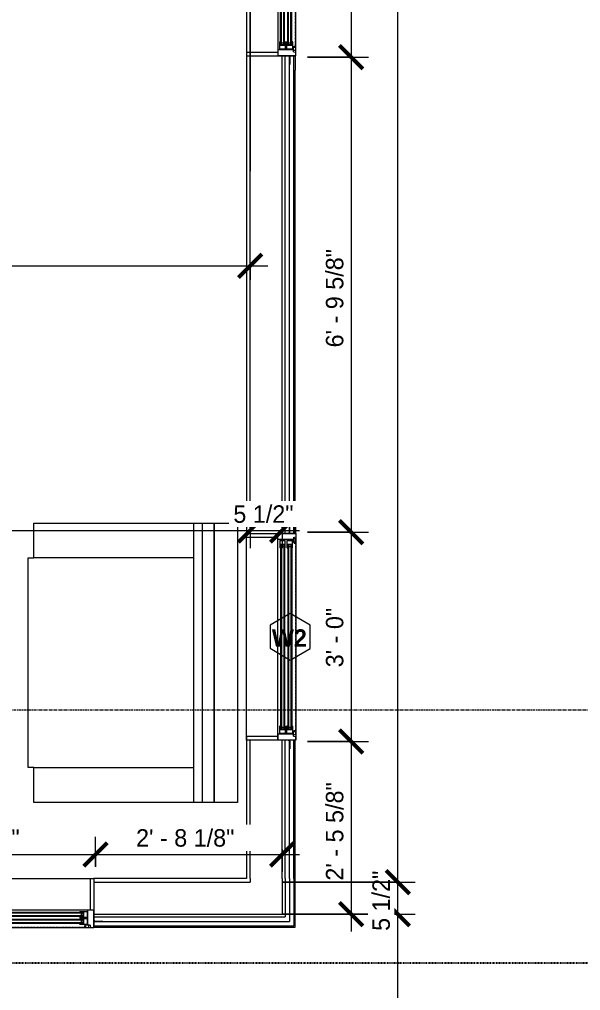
# Model space of a CAD drawing. Header units: inches. Extents: x -4058 to -1781, y 9814 to 12264.
# Drawn here: x -2115.9 to -2019.4, y 11237 to 11403.9 of the extents above; entities that cross this region are included whole.
import ezdxf

# ---------------------------------------------------------------- set-up
doc = ezdxf.new("R2010")
doc.units = ezdxf.units.IN
doc.header["$MEASUREMENT"] = 0
for name, pattern in [('Aligning Line 1_8_', [0.25, 0.125, -0.125]), ('Dash', [0.25, 0.125, -0.125]), ('Dash 3_32_', [0.1875, 0.09375, -0.09375]), ('Dash_2_', [0.25, 0.125, -0.125]), ('Grid Line 1_2_', [0.875, 0.5, -0.125, 0.125, -0.125])]:
    doc.linetypes.add(name, pattern=pattern)
for name, color, linetype, lineweight in [('0-1', 7, 'Continuous', 5), ('0-2', 7, 'Continuous', 9), ('A-ANNO-DIMS', 211, 'Continuous', 9), ('A-ANNO-DIMS-32', 211, 'Continuous', 9), ('A-DETL-1', 90, 'Dash 3_32_', 9), ('A-DETL-GENF-HDLN-1', 7, 'Dash', 9), ('A-DETL-GENF-HDLN-2', 1, 'Continuous', 18), ('A-GLAZ', 151, 'Continuous', 18), ('A-GLAZ-1', 7, 'Continuous', 9), ('A-GLAZ-IDEN', 152, 'Continuous', 9), ('A-WALL-1', 7, 'Continuous', 9), ('G-ANNO-SYMB', 111, 'Aligning Line 1_8_', 9), ('I-FURN', 30, 'Continuous', 9), ('S-GRID-1', 1, 'Grid Line 1_2_', 9)]:
    doc.layers.add(name, color=color, linetype=linetype, lineweight=lineweight)
doc.layers.add('0-4', color=250, linetype='Dash_2_')
doc.styles.add('Century Gothic', font='ufonts.com_century-gothic.ttf', dxfattribs={"height": 3})
doc.styles.add('Century Gothic_B', font='GOTHICB.TTF', dxfattribs={"height": 3})
doc.dimstyles.new('MARKETING_DIMENSION', dxfattribs={"dimscale": 12, "dimtxt": 3.132505, "dimasz": 0.333333, "dimexe": 0.25, "dimexo": 0.166667, "dimgap": 0.041667, "dimtad": 1, "dimdec": 4, "dimrnd": 0.0625, "dimzin": 3, "dimdsep": 46, "dimlunit": 4, "dimtxsty": 'Century Gothic', "dimblk1": 'OBLIQUE', "dimblk2": 'OBLIQUE', "dimsah": 1, "dimcen": 0.09, "dimdle": 0.25, "dimazin": 0, "dimtfac": 1, "dimtdec": 4, "dimtix": 1, "dimtmove": 0, "dimatfit": 3, "dimfxl": 1, "dimtvp": 1, "dimtfill": 1, "dimfrac": 2, "dimtolj": 1, "dimtzin": 0, "dimarcsym": 2})
doc.dimstyles.new('THE_DIMENSION_STRING_2', dxfattribs={"dimscale": 12, "dimtxt": 3.132505, "dimasz": 0.333333, "dimexe": 0.25, "dimexo": 0.166667, "dimgap": 0.041667, "dimtad": 1, "dimdec": 4, "dimrnd": 0.0625, "dimzin": 3, "dimdsep": 46, "dimlunit": 4, "dimtxsty": 'Century Gothic', "dimblk1": 'OBLIQUE', "dimblk2": 'OBLIQUE', "dimsah": 1, "dimcen": 0.09, "dimdle": 0.25, "dimazin": 0, "dimtfac": 1, "dimtdec": 4, "dimtix": 1, "dimtmove": 0, "dimatfit": 3, "dimfxl": 1, "dimtvp": 1, "dimtfill": 1, "dimfrac": 2, "dimtolj": 1, "dimtzin": 0, "dimarcsym": 2})
doc.dimstyles.new('THE_DIMENSION_STRING_3', dxfattribs={"dimscale": 12, "dimtxt": 3.132505, "dimasz": 0.333333, "dimexe": 0.25, "dimexo": 0.166667, "dimgap": 0.041667, "dimtad": 1, "dimdec": 4, "dimrnd": 0.0625, "dimzin": 3, "dimdsep": 46, "dimlunit": 4, "dimtxsty": 'Century Gothic', "dimblk1": 'OBLIQUE', "dimblk2": 'OBLIQUE', "dimsah": 1, "dimcen": 0.09, "dimdle": 0.25, "dimazin": 0, "dimtfac": 1, "dimtdec": 4, "dimtix": 1, "dimtmove": 0, "dimatfit": 3, "dimfxl": 1, "dimtvp": 1, "dimtfill": 1, "dimfrac": 2, "dimtolj": 1, "dimtzin": 0, "dimarcsym": 2})
doc.dimstyles.new('THE_DIMENSION_STRING_4', dxfattribs={"dimscale": 12, "dimtxt": 3.132505, "dimasz": 0.333333, "dimexe": 0.25, "dimexo": 0.166667, "dimgap": 0.041667, "dimtad": 1, "dimdec": 4, "dimrnd": 0.0625, "dimzin": 3, "dimdsep": 46, "dimlunit": 4, "dimtxsty": 'Century Gothic', "dimblk1": 'OBLIQUE', "dimblk2": 'OBLIQUE', "dimsah": 1, "dimcen": 0.09, "dimdle": 0.25, "dimazin": 0, "dimtfac": 1, "dimtdec": 4, "dimtix": 1, "dimtmove": 0, "dimatfit": 3, "dimfxl": 1, "dimtvp": 1, "dimtfill": 1, "dimfrac": 2, "dimtolj": 1, "dimtzin": 0, "dimarcsym": 2})

# ---------------------------------------------------------------- blocks, each defined once
blk = doc.blocks.new('Window-Double_Hung-Marvin-Essential - ESDH3066 - 2nd Floor-3357213-UNIT PLANS - 2ND FLOOR')
at = {"layer": 'A-DETL-GENF-HDLN-1'}
blk.add_line((16.1, -4.22), (-16.5, -4.22), dxfattribs=at)
at = {"layer": 'A-DETL-GENF-HDLN-2'}
for p, q in [((-17.13, 4.19), (-17.75, 4.19)), ((-17.13, -1.16), (-17.13, 4.19)), ((17.12, 4.19), (17.75, 4.19)), ((17.12, 4.19), (17.12, -1.16)), ((-16.72, -1.19), (-17.75, -1.19)), ((-17.75, -4.28), (-17.75, -1.19)), ((-16.72, -3.77), (-16.72, -1.19)), ((-16.56, -1.53), (-15.34, -1.53)), ((-16.56, -1.53), (-16.56, -2.47)), ((-15.28, -1.65), (-15.94, -1.65)), ((-15.94, -1.65), (-15.94, -2.37)), ((-15.84, -1.66), (-15.84, -2.35)), ((-15.34, -1.53), (-15.28, -1.59)), ((-15.28, -1.59), (-15.28, -1.65)), ((15.34, -1.53), (15.28, -1.59)), ((15.28, -1.59), (15.28, -1.65)), ((15.28, -1.65), (15.94, -1.65)), ((16.56, -1.53), (15.34, -1.53)), ((15.84, -1.66), (15.84, -2.35)), ((15.94, -1.65), (15.94, -2.37)), ((16.56, -1.53), (16.56, -2.47)), ((16.72, -3.77), (16.72, -1.19)), ((16.72, -1.19), (17.75, -1.19)), ((17.75, -4.28), (17.75, -1.19)), ((-19.25, -3.23), (-19.25, -3.19)), ((-19.25, -3.19), (-17.9, -3.19)), ((-17.75, -3.23), (-19.25, -3.23)), ((-17.9, -3.19), (-17.9, -3.08)), ((-17.9, -3.08), (-17.75, -3.08)), ((-15.34, -2.47), (-16.56, -2.47)), ((-16.56, -2.75), (-15.34, -2.75)), ((-16.56, -2.75), (-16.56, -3.69)), ((-15.94, -2.37), (-15.28, -2.37)), ((-15.28, -2.87), (-15.94, -2.87)), ((-15.94, -2.87), (-15.94, -3.59)), ((-15.84, -2.88), (-15.84, -3.57)), ((-15.54, -1.79), (-15.54, -2.23)), ((-15.54, -3.01), (-15.54, -3.45)), ((-15.34, -2.47), (-15.28, -2.41)), ((-15.34, -2.75), (-15.28, -2.81)), ((-15.28, -2.37), (-15.28, -2.41)), ((-15.28, -2.81), (-15.28, -2.87)), ((15.28, -2.37), (15.28, -2.41)), ((15.94, -2.37), (15.28, -2.37)), ((15.34, -2.47), (15.28, -2.41)), ((15.34, -2.75), (15.28, -2.81)), ((15.28, -2.81), (15.28, -2.87)), ((15.28, -2.87), (15.94, -2.87)), ((15.34, -2.47), (16.56, -2.47)), ((16.56, -2.75), (15.34, -2.75)), ((15.54, -1.79), (15.54, -2.23)), ((15.54, -3.01), (15.54, -3.45)), ((15.84, -2.88), (15.84, -3.57)), ((15.94, -2.87), (15.94, -3.59)), ((16.56, -2.75), (16.56, -3.69)), ((17.9, -3.08), (17.75, -3.08)), ((17.75, -3.23), (19.25, -3.23)), ((17.9, -3.19), (17.9, -3.08)), ((19.25, -3.19), (17.9, -3.19)), ((19.25, -3.23), (19.25, -3.19)), ((-17.75, -4.28), (-17.16, -4.28)), ((-17.08, -3.87), (-17.16, -4.28)), ((-17.08, -3.87), (-16.19, -3.87)), ((-16.85, -4.25), (-16.85, -3.87)), ((-16.3, -4.25), (-16.85, -4.25)), ((-16.38, -3.77), (-16.72, -3.77)), ((-15.34, -3.69), (-16.56, -3.69)), ((-16.38, -3.87), (-16.38, -3.77)), ((-16.18, -4.01), (-16.3, -4.01)), ((-16.3, -4.01), (-16.3, -4.25)), ((-16.19, -3.87), (-16.19, -3.97)), ((-16.19, -3.97), (-16.1, -3.97)), ((-16.18, -4.22), (-16.18, -4.01)), ((-16.18, -4.22), (-16.1, -4.22)), ((-16.1, -3.97), (-16.1, -4.22)), ((-15.94, -3.59), (-15.28, -3.59)), ((-15.34, -3.69), (-15.28, -3.63)), ((-15.28, -3.59), (-15.28, -3.63)), ((15.28, -3.59), (15.28, -3.63)), ((15.94, -3.59), (15.28, -3.59)), ((15.34, -3.69), (15.28, -3.63)), ((15.34, -3.69), (16.56, -3.69)), ((16.19, -3.97), (16.1, -3.97)), ((16.1, -3.97), (16.1, -4.22)), ((16.18, -4.22), (16.1, -4.22)), ((16.18, -4.22), (16.18, -4.01)), ((16.18, -4.01), (16.3, -4.01)), ((17.08, -3.87), (16.19, -3.87)), ((16.19, -3.87), (16.19, -3.97)), ((16.3, -4.01), (16.3, -4.25)), ((16.3, -4.25), (16.85, -4.25)), ((16.38, -3.87), (16.38, -3.77)), ((16.38, -3.77), (16.72, -3.77)), ((16.85, -4.25), (16.85, -3.87)), ((17.08, -3.87), (17.16, -4.28)), ((17.75, -4.28), (17.16, -4.28))]:
    blk.add_line(p, q, dxfattribs=at)
at = {"layer": 'A-GLAZ'}
for p, q in [((15.84, -1.66), (-15.84, -1.66)), ((15.84, -1.79), (-15.84, -1.79)), ((15.84, -2.23), (-15.84, -2.23)), ((15.84, -2.35), (-15.84, -2.35)), ((15.84, -2.88), (-15.84, -2.88)), ((15.84, -3.01), (-15.84, -3.01)), ((15.84, -3.45), (-15.84, -3.45)), ((15.84, -3.57), (-15.84, -3.57))]:
    blk.add_line(p, q, dxfattribs=at)
at = {"layer": 'A-GLAZ-1'}
for p, q in [((-17.75, 4.19), (17.75, 4.19)), ((-17.75, -1.16), (-17.75, 4.19)), ((17.75, 4.19), (17.75, -1.16)), ((-17.75, -1.19), (17.75, -1.19)), ((-17.75, -4.28), (-17.75, -1.19)), ((17.75, -1.19), (17.75, -4.28)), ((17.75, -4.28), (-17.75, -4.28)), ((17.75, -4.19), (20.21, -4.19)), ((20.21, -4.25), (17.75, -4.25)), ((20.21, -4.19), (20.21, -4.25))]:
    blk.add_line(p, q, dxfattribs=at)
blk = doc.blocks.new('Window-Double_Hung-Marvin-Essential - ESDH3066 - 2nd Floor-3357214-UNIT PLANS - 2ND FLOOR')
at = {"layer": 'A-DETL-GENF-HDLN-1'}
blk.add_line((16.1, 4.22), (-16.5, 4.22), dxfattribs=at)
at = {"layer": 'A-DETL-GENF-HDLN-2'}
for p, q in [((-17.75, 4.28), (-17.16, 4.28)), ((-17.75, 4.28), (-17.75, 1.19)), ((-17.08, 3.87), (-17.16, 4.28)), ((-17.08, 3.87), (-16.19, 3.87)), ((-16.85, 4.25), (-16.85, 3.87)), ((-16.3, 4.25), (-16.85, 4.25)), ((-16.38, 3.77), (-16.72, 3.77)), ((-16.72, 3.77), (-16.72, 1.19)), ((-15.34, 3.69), (-16.56, 3.69)), ((-16.56, 2.75), (-16.56, 3.69)), ((-16.38, 3.87), (-16.38, 3.77)), ((-16.3, 4.01), (-16.3, 4.25)), ((-16.18, 4.01), (-16.3, 4.01)), ((-16.19, 3.97), (-16.1, 3.97)), ((-16.19, 3.87), (-16.19, 3.97)), ((-16.18, 4.22), (-16.1, 4.22)), ((-16.18, 4.22), (-16.18, 4.01)), ((-16.1, 3.97), (-16.1, 4.22)), ((-15.94, 2.87), (-15.94, 3.59)), ((-15.94, 3.59), (-15.28, 3.59)), ((-15.84, 2.88), (-15.84, 3.57)), ((-15.54, 3.01), (-15.54, 3.45)), ((-15.34, 3.69), (-15.28, 3.63)), ((-15.28, 3.59), (-15.28, 3.63)), ((15.34, 3.69), (15.28, 3.63)), ((15.28, 3.59), (15.28, 3.63)), ((15.94, 3.59), (15.28, 3.59)), ((15.34, 3.69), (16.56, 3.69)), ((15.54, 3.01), (15.54, 3.45)), ((15.84, 2.88), (15.84, 3.57)), ((15.94, 2.87), (15.94, 3.59)), ((16.18, 4.22), (16.1, 4.22)), ((16.1, 3.97), (16.1, 4.22)), ((16.19, 3.97), (16.1, 3.97)), ((16.18, 4.22), (16.18, 4.01)), ((16.18, 4.01), (16.3, 4.01)), ((16.19, 3.87), (16.19, 3.97)), ((17.08, 3.87), (16.19, 3.87)), ((16.3, 4.01), (16.3, 4.25)), ((16.3, 4.25), (16.85, 4.25)), ((16.38, 3.87), (16.38, 3.77)), ((16.38, 3.77), (16.72, 3.77)), ((16.56, 2.75), (16.56, 3.69)), ((16.72, 3.77), (16.72, 1.19)), ((16.85, 4.25), (16.85, 3.87)), ((17.08, 3.87), (17.16, 4.28)), ((17.75, 4.28), (17.16, 4.28)), ((17.75, 4.28), (17.75, 1.19)), ((-19.25, 3.23), (-19.25, 3.19)), ((-17.75, 3.23), (-19.25, 3.23)), ((-19.25, 3.19), (-17.9, 3.19)), ((-17.9, 3.19), (-17.9, 3.08)), ((-17.9, 3.08), (-17.75, 3.08)), ((-16.56, 2.75), (-15.34, 2.75)), ((-15.34, 2.47), (-16.56, 2.47)), ((-16.56, 1.53), (-16.56, 2.47)), ((-15.28, 2.87), (-15.94, 2.87)), ((-15.94, 1.65), (-15.94, 2.37)), ((-15.94, 2.37), (-15.28, 2.37)), ((-15.84, 1.66), (-15.84, 2.35)), ((-15.54, 1.79), (-15.54, 2.23)), ((-15.34, 2.75), (-15.28, 2.81)), ((-15.34, 2.47), (-15.28, 2.41)), ((-15.28, 2.81), (-15.28, 2.87)), ((-15.28, 2.37), (-15.28, 2.41)), ((15.28, 2.81), (15.28, 2.87)), ((15.28, 2.87), (15.94, 2.87)), ((15.34, 2.75), (15.28, 2.81)), ((15.34, 2.47), (15.28, 2.41)), ((15.28, 2.37), (15.28, 2.41)), ((15.94, 2.37), (15.28, 2.37)), ((16.56, 2.75), (15.34, 2.75)), ((15.34, 2.47), (16.56, 2.47)), ((15.54, 1.79), (15.54, 2.23)), ((15.84, 1.66), (15.84, 2.35)), ((15.94, 1.65), (15.94, 2.37)), ((16.56, 1.53), (16.56, 2.47)), ((17.75, 3.23), (19.25, 3.23)), ((17.9, 3.08), (17.75, 3.08)), ((17.9, 3.19), (17.9, 3.08)), ((19.25, 3.19), (17.9, 3.19)), ((19.25, 3.23), (19.25, 3.19)), ((-16.72, 1.19), (-17.75, 1.19)), ((-17.13, 1.16), (-17.13, -4.19)), ((-16.56, 1.53), (-15.34, 1.53)), ((-15.28, 1.65), (-15.94, 1.65)), ((-15.34, 1.53), (-15.28, 1.59)), ((-15.28, 1.59), (-15.28, 1.65)), ((15.28, 1.59), (15.28, 1.65)), ((15.28, 1.65), (15.94, 1.65)), ((15.34, 1.53), (15.28, 1.59)), ((16.56, 1.53), (15.34, 1.53)), ((16.72, 1.19), (17.75, 1.19)), ((17.12, -4.19), (17.12, 1.16)), ((-17.13, -4.19), (-17.75, -4.19)), ((17.12, -4.19), (17.75, -4.19))]:
    blk.add_line(p, q, dxfattribs=at)
at = {"layer": 'A-GLAZ'}
for p, q in [((15.84, 3.57), (-15.84, 3.57)), ((15.84, 3.45), (-15.84, 3.45)), ((15.84, 3.01), (-15.84, 3.01)), ((15.84, 2.88), (-15.84, 2.88)), ((15.84, 2.35), (-15.84, 2.35)), ((15.84, 2.23), (-15.84, 2.23)), ((15.84, 1.79), (-15.84, 1.79)), ((15.84, 1.66), (-15.84, 1.66))]:
    blk.add_line(p, q, dxfattribs=at)
at = {"layer": 'A-GLAZ-1'}
for p, q in [((17.75, 4.28), (-17.75, 4.28)), ((-17.75, 4.28), (-17.75, 1.19)), ((17.75, 1.19), (17.75, 4.28)), ((20.21, 4.25), (17.75, 4.25)), ((17.75, 4.19), (20.21, 4.19)), ((20.21, 4.19), (20.21, 4.25)), ((-17.75, 1.19), (17.75, 1.19)), ((-17.75, 1.16), (-17.75, -4.19)), ((17.75, -4.19), (17.75, 1.16)), ((-17.75, -4.19), (17.75, -4.19))]:
    blk.add_line(p, q, dxfattribs=at)
blk = doc.blocks.new('CTR - 1st Phase - Shell_rvt-1-UNIT PLANS - 2ND FLOOR')
at = {"layer": 'A-WALL-1'}
for p, q in [((-2076.8, 11397.64), (-2076.8, 11315.54)), ((-2076.17, 11315.54), (-2076.17, 11397.64)), ((-2071.42, 11397.64), (-2071.45, 11397.64)), ((-2070.67, 11315.54), (-2070.67, 11397.64)), ((-2070.17, 11315.54), (-2070.17, 11397.64)), ((-2069.42, 11315.54), (-2069.42, 11397.64)), ((-2068.67, 11315.54), (-2068.67, 11397.64)), ((-2068.42, 11318), (-2068.42, 11395.18)), ((-2071.45, 11315.54), (-2071.42, 11315.54)), ((-2076.8, 11280.04), (-2076.8, 11256.26)), ((-2076.17, 11256.26), (-2076.17, 11280.04)), ((-2071.42, 11280.04), (-2071.45, 11280.04)), ((-2070.67, 11256.26), (-2070.67, 11280.04)), ((-2070.17, 11256.26), (-2070.17, 11280.04)), ((-2069.42, 11256.26), (-2069.42, 11280.04)), ((-2068.67, 11256.26), (-2068.67, 11280.04)), ((-2068.42, 11256.26), (-2068.42, 11280.04)), ((-2076.8, 11256.26), (-2103.04, 11256.26)), ((-2103.04, 11255.64), (-2076.17, 11255.64)), ((-2076.17, 11256.26), (-2076.17, 11255.64)), ((-2070.67, 11256.26), (-2070.67, 11255.64)), ((-2070.67, 11255.64), (-2070.67, 11250.14)), ((-2070.17, 11256.26), (-2070.17, 11250.14)), ((-2069.42, 11256.26), (-2069.42, 11249.64)), ((-2068.67, 11256.26), (-2068.67, 11248.89)), ((-2068.42, 11248.14), (-2068.42, 11256.26)), ((-2103.04, 11250.92), (-2103.04, 11250.89)), ((-2103.04, 11250.14), (-2070.67, 11250.14)), ((-2070.17, 11250.14), (-2070.17, 11249.64)), ((-2103.04, 11249.64), (-2070.17, 11249.64)), ((-2103.04, 11248.89), (-2069.42, 11248.89)), ((-2069.42, 11249.64), (-2069.42, 11248.89)), ((-2068.67, 11248.89), (-2068.67, 11248.14)), ((-2103.04, 11248.14), (-2068.67, 11248.14)), ((-2100.58, 11247.89), (-2068.42, 11247.89)), ((-2068.42, 11247.89), (-2068.42, 11248.14))]:
    blk.add_line(p, q, dxfattribs=at)
at = {"layer": '0-2'}
for name, p, rotation in [('Window-Double_Hung-Marvin-Essential - ESDH3066 - 2nd Floor-3357214-UNIT PLANS - 2ND FLOOR', (-2072.61, 11415.39), 269.9999999999999), ('Window-Double_Hung-Marvin-Essential - ESDH3066 - 2nd Floor-3357213-UNIT PLANS - 2ND FLOOR', (-2072.61, 11297.79), 89.99999999999991)]:
    blk.add_blockref(name, p, dxfattribs=dict(at, rotation=rotation))
blk.add_blockref('Window-Double_Hung-Marvin-Essential - ESDH3066 - 2nd Floor-3357213-UNIT PLANS - 2ND FLOOR', (-2120.79, 11252.08), dxfattribs=at)
blk = doc.blocks.new('Couch-Both_Arms-Generic - 2-1523460-UNIT PLANS - 2ND FLOOR')
at = {"layer": 'I-FURN'}
for p, q in [((-18, 18.5), (18, 18.5)), ((-18, 17.5), (-18, 18.5)), ((18, 18.5), (18, 17.5)), ((-24, 17.5), (-18, 17.5)), ((-24, -10), (-24, 17.5)), ((-18, 17.5), (-18, -10)), ((18, 17.5), (24, 17.5)), ((18, -10), (18, 17.5)), ((24, 17.5), (24, -10)), ((-24, -10), (24, -10)), ((-24, -13.5), (-24, -10)), ((24, -10), (24, -13.5)), ((-24, -11.5), (24, -11.5)), ((-24, -13.5), (24, -13.5)), ((-24, -17.5), (-24, -13.5)), ((24, -13.5), (-24, -13.5)), ((24, -13.5), (24, -17.5)), ((24, -17.5), (-24, -17.5))]:
    blk.add_line(p, q, dxfattribs=at)
blk = doc.blocks.new('DIMBLOCK534-UNIT PLANS - 2ND FLOOR')
at = {"layer": 'A-ANNO-DIMS-32'}
for p, q in [((-2138.79, 11258.26), (-2138.79, 11263.39)), ((-2102.79, 11258.26), (-2102.79, 11263.39)), ((-2138.79, 11260.39), (-2102.79, 11260.39)), ((-2138.79, 11260.39), (-2138.79, 11258.26)), ((-2102.79, 11260.39), (-2102.79, 11258.26))]:
    blk.add_line(p, q, dxfattribs=at)
at = {"layer": 'A-ANNO-DIMS-32', "lineweight": 50}
for p, q in [((-2138.79, 11260.39), (-2136.79, 11262.39)), ((-2102.79, 11260.39), (-2100.79, 11262.39)), ((-2138.79, 11260.39), (-2140.79, 11258.39)), ((-2102.79, 11260.39), (-2104.79, 11258.39))]:
    blk.add_line(p, q, dxfattribs=at)
at = {"layer": 'A-ANNO-DIMS-32', "color": 0, "insert": (-2126.03, 11264.73), "char_height": 3, "width": 12.5897, "attachment_point": 1, "line_spacing_factor": 0.984502, "style": 'Century Gothic', "bg_fill": 3, "box_fill_scale": 1.25, "bg_fill_color": 256, "bg_fill_true_color": 13158600, "bg_fill_transparency": 0}
blk.add_mtext('3\' - 0"', dxfattribs=at)
blk = doc.blocks.new('_Oblique')
at = {"color": 0, "linetype": 'ByBlock', "lineweight": -2}
blk.add_line((-0.5, -0.5), (0.5, 0.5), dxfattribs=at)
blk = doc.blocks.new('DIMBLOCK535-UNIT PLANS - 2ND FLOOR')
at = {"layer": 'A-ANNO-DIMS-32'}
for p, q in [((-2102.79, 11258.26), (-2102.79, 11263.39)), ((-2102.79, 11260.39), (-2067.67, 11260.39)), ((-2102.79, 11260.39), (-2102.79, 11258.26)), ((-2070.67, 11261.22), (-2070.67, 11257.39)), ((-2070.67, 11260.39), (-2070.67, 11261.22))]:
    blk.add_line(p, q, dxfattribs=at)
at = {"layer": 'A-ANNO-DIMS-32', "lineweight": 50}
for p, q in [((-2102.79, 11260.39), (-2100.79, 11262.39)), ((-2070.67, 11260.39), (-2068.67, 11262.39)), ((-2102.79, 11260.39), (-2104.79, 11258.39)), ((-2070.67, 11260.39), (-2072.67, 11258.39))]:
    blk.add_line(p, q, dxfattribs=at)
at = {"layer": 'A-ANNO-DIMS-32', "color": 0, "insert": (-2095.8, 11264.73), "char_height": 3, "width": 21.7784, "attachment_point": 1, "line_spacing_factor": 0.984502, "style": 'Century Gothic', "bg_fill": 3, "box_fill_scale": 1.25, "bg_fill_color": 256, "bg_fill_true_color": 13158600, "bg_fill_transparency": 0}
blk.add_mtext('2\' - 8 1/8"', dxfattribs=at)
blk = doc.blocks.new('DIMBLOCK554-UNIT PLANS - 2ND FLOOR')
at = {"layer": 'A-ANNO-DIMS-32', "lineweight": 50}
for p, q in [((-2058.81, 11433.39), (-2060.81, 11435.39)), ((-2058.81, 11433.39), (-2056.81, 11431.39)), ((-2058.81, 11397.39), (-2060.81, 11399.39)), ((-2058.81, 11397.39), (-2056.81, 11395.39))]:
    blk.add_line(p, q, dxfattribs=at)
at = {"layer": 'A-ANNO-DIMS-32'}
for p, q in [((-2066.33, 11433.39), (-2055.81, 11433.39)), ((-2058.81, 11433.39), (-2066.33, 11433.39)), ((-2058.81, 11433.39), (-2058.81, 11397.39)), ((-2066.33, 11397.39), (-2055.81, 11397.39)), ((-2058.81, 11397.39), (-2066.33, 11397.39))]:
    blk.add_line(p, q, dxfattribs=at)
at = {"layer": 'A-ANNO-DIMS-32', "color": 0, "insert": (-2063.16, 11410.14), "char_height": 3, "width": 12.5897, "attachment_point": 1, "rotation": 90, "line_spacing_factor": 0.984502, "style": 'Century Gothic', "bg_fill": 3, "box_fill_scale": 1.25, "bg_fill_color": 256, "bg_fill_true_color": 13158600, "bg_fill_transparency": 0}
blk.add_mtext('3\' - 0"', dxfattribs=at)
blk = doc.blocks.new('DIMBLOCK555-UNIT PLANS - 2ND FLOOR')
at = {"layer": 'A-ANNO-DIMS-32', "lineweight": 50}
for p, q in [((-2058.81, 11397.39), (-2060.81, 11399.39)), ((-2058.81, 11397.39), (-2056.81, 11395.39)), ((-2058.81, 11315.79), (-2060.81, 11317.79)), ((-2058.81, 11315.79), (-2056.81, 11313.79))]:
    blk.add_line(p, q, dxfattribs=at)
at = {"layer": 'A-ANNO-DIMS-32'}
for p, q in [((-2066.33, 11397.39), (-2055.81, 11397.39)), ((-2058.81, 11397.39), (-2066.33, 11397.39)), ((-2058.81, 11397.39), (-2058.81, 11315.79)), ((-2066.33, 11315.79), (-2055.81, 11315.79)), ((-2058.81, 11315.79), (-2066.33, 11315.79))]:
    blk.add_line(p, q, dxfattribs=at)
at = {"layer": 'A-ANNO-DIMS-32', "color": 0, "insert": (-2063.16, 11347.52), "char_height": 3, "width": 21.7784, "attachment_point": 1, "rotation": 90, "line_spacing_factor": 0.984502, "style": 'Century Gothic', "bg_fill": 3, "box_fill_scale": 1.25, "bg_fill_color": 256, "bg_fill_true_color": 13158600, "bg_fill_transparency": 0}
blk.add_mtext('6\' - 9 5/8"', dxfattribs=at)
blk = doc.blocks.new('DIMBLOCK556-UNIT PLANS - 2ND FLOOR')
at = {"layer": 'A-ANNO-DIMS-32', "lineweight": 50}
for p, q in [((-2058.81, 11315.79), (-2060.81, 11317.79)), ((-2058.81, 11315.79), (-2056.81, 11313.79)), ((-2058.81, 11279.79), (-2060.81, 11281.79)), ((-2058.81, 11279.79), (-2056.81, 11277.79))]:
    blk.add_line(p, q, dxfattribs=at)
at = {"layer": 'A-ANNO-DIMS-32'}
for p, q in [((-2066.33, 11315.79), (-2055.81, 11315.79)), ((-2058.81, 11315.79), (-2066.33, 11315.79)), ((-2058.81, 11315.79), (-2058.81, 11279.79)), ((-2066.33, 11279.79), (-2055.81, 11279.79)), ((-2058.81, 11279.79), (-2066.33, 11279.79))]:
    blk.add_line(p, q, dxfattribs=at)
at = {"layer": 'A-ANNO-DIMS-32', "color": 0, "insert": (-2063.16, 11292.55), "char_height": 3, "width": 12.5897, "attachment_point": 1, "rotation": 90, "line_spacing_factor": 0.984502, "style": 'Century Gothic', "bg_fill": 3, "box_fill_scale": 1.25, "bg_fill_color": 256, "bg_fill_true_color": 13158600, "bg_fill_transparency": 0}
blk.add_mtext('3\' - 0"', dxfattribs=at)
blk = doc.blocks.new('DIMBLOCK557-UNIT PLANS - 2ND FLOOR')
at = {"layer": 'A-ANNO-DIMS-32', "lineweight": 50}
for p, q in [((-2058.81, 11279.79), (-2060.81, 11281.79)), ((-2058.81, 11279.79), (-2056.81, 11277.79)), ((-2058.81, 11250.14), (-2060.81, 11252.14)), ((-2058.81, 11250.14), (-2056.81, 11248.14))]:
    blk.add_line(p, q, dxfattribs=at)
at = {"layer": 'A-ANNO-DIMS-32'}
for p, q in [((-2066.33, 11279.79), (-2055.81, 11279.79)), ((-2058.81, 11279.79), (-2066.33, 11279.79)), ((-2058.81, 11279.79), (-2058.81, 11247.14)), ((-2057.99, 11250.14), (-2061.81, 11250.14)), ((-2058.81, 11250.14), (-2057.99, 11250.14))]:
    blk.add_line(p, q, dxfattribs=at)
at = {"layer": 'A-ANNO-DIMS-32', "color": 0, "insert": (-2063.16, 11255.89), "char_height": 3, "width": 21.7784, "attachment_point": 1, "rotation": 90, "line_spacing_factor": 0.984502, "style": 'Century Gothic', "bg_fill": 3, "box_fill_scale": 1.25, "bg_fill_color": 256, "bg_fill_true_color": 13158600, "bg_fill_transparency": 0}
blk.add_mtext('2\' - 5 5/8"', dxfattribs=at)
blk = doc.blocks.new('DIMBLOCK669-UNIT PLANS - 2ND FLOOR')
at = {"layer": 'A-ANNO-DIMS-32', "lineweight": 50}
for p, q in [((-2294.7, 11361.53), (-2292.7, 11363.53)), ((-2076.17, 11361.53), (-2074.17, 11363.53)), ((-2294.7, 11361.53), (-2296.7, 11359.53)), ((-2076.17, 11361.53), (-2078.17, 11359.53))]:
    blk.add_line(p, q, dxfattribs=at)
at = {"layer": 'A-ANNO-DIMS-32'}
for p, q in [((-2076.17, 11359.11), (-2076.17, 11364.53)), ((-2294.7, 11362.36), (-2294.7, 11358.53)), ((-2294.7, 11361.53), (-2294.7, 11362.36)), ((-2294.7, 11361.53), (-2073.17, 11361.53)), ((-2076.17, 11361.53), (-2076.17, 11359.11))]:
    blk.add_line(p, q, dxfattribs=at)
at = {"layer": 'A-ANNO-DIMS-32', "color": 0, "insert": (-2195.68, 11365.88), "char_height": 3, "width": 24.5827, "attachment_point": 1, "line_spacing_factor": 0.984502, "style": 'Century Gothic', "bg_fill": 3, "box_fill_scale": 1.25, "bg_fill_color": 256, "bg_fill_true_color": 13158600, "bg_fill_transparency": 0}
blk.add_mtext('18\' - 2 1/2"', dxfattribs=at)
blk = doc.blocks.new('DIMBLOCK688-UNIT PLANS - 2ND FLOOR')
at = {"layer": 'A-ANNO-DIMS-32'}
for p, q in [((-2076.17, 11377.79), (-2076.17, 11526.92)), ((-2104.17, 11524.75), (-2104.17, 11520.92)), ((-2104.17, 11523.92), (-2104.17, 11524.75)), ((-2104.17, 11523.92), (-2073.17, 11523.92)), ((-2076.17, 11523.92), (-2076.17, 11377.79))]:
    blk.add_line(p, q, dxfattribs=at)
at = {"layer": 'A-ANNO-DIMS-32', "lineweight": 50}
for p, q in [((-2104.17, 11523.92), (-2102.17, 11525.92)), ((-2076.17, 11523.92), (-2074.17, 11525.92)), ((-2104.17, 11523.92), (-2106.17, 11521.92)), ((-2076.17, 11523.92), (-2078.17, 11521.92))]:
    blk.add_line(p, q, dxfattribs=at)
at = {"layer": 'A-ANNO-DIMS-32', "color": 0, "insert": (-2095.42, 11528.27), "char_height": 3, "width": 12.5897, "attachment_point": 1, "line_spacing_factor": 0.984502, "style": 'Century Gothic', "bg_fill": 3, "box_fill_scale": 1.25, "bg_fill_color": 256, "bg_fill_true_color": 13158600, "bg_fill_transparency": 0}
blk.add_mtext('2\' - 4"', dxfattribs=at)
blk = doc.blocks.new('DIMBLOCK1108-UNIT PLANS - 2ND FLOOR')
at = {"layer": 'A-ANNO-DIMS-32', "lineweight": 50}
for p, q in [((-2050.81, 11250.14), (-2052.81, 11252.14)), ((-2050.81, 11250.14), (-2048.81, 11248.14)), ((-2050.81, 10848.64), (-2052.81, 10850.64)), ((-2050.81, 10848.64), (-2048.81, 10846.64))]:
    blk.add_line(p, q, dxfattribs=at)
at = {"layer": 'A-ANNO-DIMS-32'}
for p, q in [((-2070.61, 11250.14), (-2047.81, 11250.14)), ((-2050.81, 11250.14), (-2070.61, 11250.14)), ((-2050.81, 10848.64), (-2050.81, 11250.14)), ((-2070.61, 10848.64), (-2047.81, 10848.64)), ((-2050.81, 10848.64), (-2070.61, 10848.64))]:
    blk.add_line(p, q, dxfattribs=at)
at = {"layer": 'A-ANNO-DIMS-32', "color": 0, "insert": (-2055.16, 11039.15), "char_height": 3, "width": 24.5827, "attachment_point": 1, "rotation": 90, "line_spacing_factor": 0.984502, "style": 'Century Gothic', "bg_fill": 3, "box_fill_scale": 1.25, "bg_fill_color": 256, "bg_fill_true_color": 13158600, "bg_fill_transparency": 0}
blk.add_mtext('33\' - 5 1/2"', dxfattribs=at)
blk = doc.blocks.new('DIMBLOCK1109-UNIT PLANS - 2ND FLOOR')
at = {"layer": 'A-ANNO-DIMS-32', "lineweight": 50}
for p, q in [((-2050.81, 11255.64), (-2052.81, 11257.64)), ((-2050.81, 11255.64), (-2048.81, 11253.64)), ((-2050.81, 11250.14), (-2052.81, 11252.14)), ((-2050.81, 11250.14), (-2048.81, 11248.14))]:
    blk.add_line(p, q, dxfattribs=at)
at = {"layer": 'A-ANNO-DIMS-32'}
for p, q in [((-2070.61, 11255.64), (-2047.81, 11255.64)), ((-2050.81, 11255.64), (-2070.61, 11255.64)), ((-2050.81, 11250.14), (-2050.81, 11255.64)), ((-2070.61, 11250.14), (-2047.81, 11250.14)), ((-2050.81, 11250.14), (-2070.61, 11250.14))]:
    blk.add_line(p, q, dxfattribs=at)
at = {"layer": 'A-ANNO-DIMS-32', "color": 0, "insert": (-2055.16, 11247.25), "char_height": 3, "width": 13.5444, "attachment_point": 1, "rotation": 90, "line_spacing_factor": 0.984502, "style": 'Century Gothic', "bg_fill": 3, "box_fill_scale": 1.25, "bg_fill_color": 256, "bg_fill_true_color": 13158600, "bg_fill_transparency": 0}
blk.add_mtext('5 1/2"', dxfattribs=at)
blk = doc.blocks.new('DIMBLOCK1110-UNIT PLANS - 2ND FLOOR')
at = {"layer": 'A-ANNO-DIMS-32', "lineweight": 50}
for p, q in [((-2050.81, 11680.24), (-2052.81, 11682.24)), ((-2050.81, 11680.24), (-2048.81, 11678.24)), ((-2050.81, 11255.64), (-2052.81, 11257.64)), ((-2050.81, 11255.64), (-2048.81, 11253.64))]:
    blk.add_line(p, q, dxfattribs=at)
at = {"layer": 'A-ANNO-DIMS-32'}
for p, q in [((-2074.17, 11680.24), (-2047.81, 11680.24)), ((-2050.81, 11680.24), (-2074.17, 11680.24)), ((-2050.81, 11255.64), (-2050.81, 11680.24)), ((-2070.61, 11255.64), (-2047.81, 11255.64)), ((-2050.81, 11255.64), (-2070.61, 11255.64))]:
    blk.add_line(p, q, dxfattribs=at)
at = {"layer": 'A-ANNO-DIMS-32', "color": 0, "insert": (-2055.16, 11457.7), "char_height": 3, "width": 24.5827, "attachment_point": 1, "rotation": 90, "line_spacing_factor": 0.984502, "style": 'Century Gothic', "bg_fill": 3, "box_fill_scale": 1.25, "bg_fill_color": 256, "bg_fill_true_color": 13158600, "bg_fill_transparency": 0}
blk.add_mtext('35\' - 4 5/8"', dxfattribs=at)
blk = doc.blocks.new('DIMBLOCK1167-UNIT PLANS - 2ND FLOOR')
at = {"layer": 'A-ANNO-DIMS-32', "lineweight": 50}
for p, q in [((-2509.81, 11316.03), (-2507.81, 11318.03)), ((-2076.17, 11316.03), (-2074.17, 11318.03)), ((-2509.81, 11316.03), (-2511.81, 11314.03)), ((-2076.17, 11316.03), (-2078.17, 11314.03))]:
    blk.add_line(p, q, dxfattribs=at)
at = {"layer": 'A-ANNO-DIMS-32'}
for p, q in [((-2509.81, 11316.86), (-2509.81, 11313.03)), ((-2509.81, 11316.03), (-2509.81, 11316.86)), ((-2076.17, 11316.86), (-2076.17, 11313.03)), ((-2076.17, 11316.03), (-2076.17, 11316.86)), ((-2509.81, 11316.03), (-2076.17, 11316.03))]:
    blk.add_line(p, q, dxfattribs=at)
at = {"layer": 'A-ANNO-DIMS-32', "color": 0, "insert": (-2303.24, 11320.38), "char_height": 3, "width": 24.5827, "attachment_point": 1, "line_spacing_factor": 0.984502, "style": 'Century Gothic', "bg_fill": 3, "box_fill_scale": 1.25, "bg_fill_color": 256, "bg_fill_true_color": 13158600, "bg_fill_transparency": 0}
blk.add_mtext('36\' - 1 5/8"', dxfattribs=at)
blk = doc.blocks.new('DIMBLOCK1168-UNIT PLANS - 2ND FLOOR')
at = {"layer": 'A-ANNO-DIMS-32', "lineweight": 50}
for p, q in [((-2076.17, 11316.03), (-2074.17, 11318.03)), ((-2070.67, 11316.03), (-2068.67, 11318.03)), ((-2076.17, 11316.03), (-2078.17, 11314.03)), ((-2070.67, 11316.03), (-2072.67, 11314.03))]:
    blk.add_line(p, q, dxfattribs=at)
at = {"layer": 'A-ANNO-DIMS-32'}
for p, q in [((-2076.17, 11316.86), (-2076.17, 11313.03)), ((-2076.17, 11316.03), (-2076.17, 11316.86)), ((-2070.67, 11316.86), (-2070.67, 11313.03)), ((-2070.67, 11316.03), (-2070.67, 11316.86)), ((-2076.17, 11316.03), (-2067.67, 11316.03))]:
    blk.add_line(p, q, dxfattribs=at)
at = {"layer": 'A-ANNO-DIMS-32', "color": 0, "insert": (-2079.07, 11320.38), "char_height": 3, "width": 13.5444, "attachment_point": 1, "line_spacing_factor": 0.984502, "style": 'Century Gothic', "bg_fill": 3, "box_fill_scale": 1.25, "bg_fill_color": 256, "bg_fill_true_color": 13158600, "bg_fill_transparency": 0}
blk.add_mtext('5 1/2"', dxfattribs=at)
blk = doc.blocks.new('Window Tag - ONE-4156801-UNIT PLANS - 2ND FLOOR')
at = {"layer": 'A-GLAZ-IDEN'}
for p, q in [((0, 0.125), (-0.1071, 0.0619)), ((0.107, 0.062), (0, 0.125)), ((-0.1071, 0.0619), (-0.1071, -0.0619)), ((0.107, -0.0624), (0.107, 0.062)), ((-0.1071, -0.0619), (0, -0.125)), ((0, -0.125), (0.107, -0.0624))]:
    blk.add_line(p, q, dxfattribs=at)

msp = doc.modelspace()

# ---------------------------------------------------------------- linework, layer by layer
at = {"layer": 'A-DETL-1'}
msp.add_line((-2076.17374, 11372.0394), (-2076.17374, 11375.7894), dxfattribs=at)
at = {"layer": 'G-ANNO-SYMB'}
msp.add_line((-1939.7738, 11241.7211), (-3043.10454, 11241.7211), dxfattribs=at)

# ---------------------------------------------------------------- block references
at = {"layer": '0-1'}
msp.add_blockref('CTR - 1st Phase - Shell_rvt-1-UNIT PLANS - 2ND FLOOR', (0, 0), dxfattribs=at)
at = {"layer": 'I-FURN', "rotation": 89.99999999999646}
msp.add_blockref('Couch-Both_Arms-Generic - 2-1523460-UNIT PLANS - 2ND FLOOR', (-2095.86049, 11293.3394), dxfattribs=at)

# ---------------------------------------------------------------- next in the draw order: dimensions: what is measured, and where the dimension line sits
at = {"layer": 'A-ANNO-DIMS'}
for base, p1, p2, dimstyle, override, picture, middle in [((-2076.17374, 11523.9247), (-2104.17374, 11526.75312), (-2076.17374, 11375.7894), 'THE_DIMENSION_STRING_3', {"dimpost": '<>', "dimfxl": 153.538422}, 'DIMBLOCK688-UNIT PLANS - 2ND FLOOR', (-2090.17374, 11525.96243)), ((-2076.17374, 11361.53421), (-2294.69874, 11364.36263), (-2076.17374, 11361.10581), 'MARKETING_DIMENSION', {"dimpost": '<>', "dimfxl": 218.549268}, 'DIMBLOCK669-UNIT PLANS - 2ND FLOOR', (-2185.43624, 11363.77588)), ((-2102.78624, 11260.38808), (-2138.78624, 11256.2644), (-2102.78624, 11256.2644), 'THE_DIMENSION_STRING_2', {"dimpost": '<>', "dimfxl": 36}, 'DIMBLOCK534-UNIT PLANS - 2ND FLOOR', (-2120.78624, 11262.46354))]:
    dim = msp.add_linear_dim(base=base, p1=p1, p2=p2, dimstyle=dimstyle, override=override, dxfattribs=at)
    dim.commit()
    dim.dimension.update_dxf_attribs({"geometry": picture, "text_midpoint": middle})
dim = msp.add_linear_dim(base=(-2058.81467, 11397.38783), p1=(-2068.32945, 11433.39096), p2=(-2068.32945, 11397.38783), angle=90, dimstyle='THE_DIMENSION_STRING_2', override={"dimpost": '<>', "dimfxl": 36.003125}, dxfattribs=at)
dim.commit()
dim.dimension.update_dxf_attribs({"geometry": 'DIMBLOCK554-UNIT PLANS - 2ND FLOOR', "text_midpoint": (-2060.89013, 11415.3894)})

# ---------------------------------------------------------------- next in the draw order: dimensions: what is measured, and where the dimension line sits
dim = msp.add_linear_dim(base=(-2058.81467, 11315.79096), p1=(-2068.32945, 11397.38783), p2=(-2068.32945, 11315.79096), angle=90, dimstyle='THE_DIMENSION_STRING_2', override={"dimpost": '<>', "dimfxl": 81.596875}, dxfattribs=at)
dim.commit()
dim.dimension.update_dxf_attribs({"geometry": 'DIMBLOCK555-UNIT PLANS - 2ND FLOOR', "text_midpoint": (-2061.05634, 11356.5894)})
dim = msp.add_linear_dim(base=(-2070.67374, 11260.38808), p1=(-2102.78624, 11256.2644), p2=(-2070.67374, 11263.21651), dimstyle='THE_DIMENSION_STRING_2', override={"dimpost": '<>', "dimfxl": 32.856423}, dxfattribs=at)
dim.commit()
dim.dimension.update_dxf_attribs({"geometry": 'DIMBLOCK535-UNIT PLANS - 2ND FLOOR', "text_midpoint": (-2086.72999, 11262.62975)})

# ---------------------------------------------------------------- next in the draw order: dimensions: what is measured, and where the dimension line sits
dim = msp.add_linear_dim(base=(-2058.81467, 11279.79096), p1=(-2068.32945, 11315.79096), p2=(-2068.32945, 11279.79096), angle=90, dimstyle='THE_DIMENSION_STRING_2', override={"dimpost": '<>', "dimfxl": 36}, dxfattribs=at)
dim.commit()
dim.dimension.update_dxf_attribs({"geometry": 'DIMBLOCK556-UNIT PLANS - 2ND FLOOR', "text_midpoint": (-2060.89013, 11297.79096)})

# ---------------------------------------------------------------- next in the draw order: dimensions: what is measured, and where the dimension line sits
dim = msp.add_linear_dim(base=(-2058.81467, 11250.1394), p1=(-2068.32945, 11279.79096), p2=(-2055.98624, 11250.1394), angle=90, dimstyle='THE_DIMENSION_STRING_2', override={"dimpost": '<>', "dimfxl": 32.118064}, dxfattribs=at)
dim.commit()
dim.dimension.update_dxf_attribs({"geometry": 'DIMBLOCK557-UNIT PLANS - 2ND FLOOR', "text_midpoint": (-2061.05634, 11264.96518)})

# ---------------------------------------------------------------- next in the draw order: dimensions: what is measured, and where the dimension line sits
dim = msp.add_linear_dim(base=(-2050.81467, 11250.1394), p1=(-2072.61124, 10848.6394), p2=(-2072.61124, 11250.1394), angle=90, dimstyle='THE_DIMENSION_STRING_4', override={"dimpost": '<>', "dimfxl": 401.5}, dxfattribs=at)
dim.commit()
dim.dimension.update_dxf_attribs({"geometry": 'DIMBLOCK1108-UNIT PLANS - 2ND FLOOR', "text_midpoint": (-2053.05634, 11049.3894)})

# ---------------------------------------------------------------- next in the draw order: linework, layer by layer
at = {"layer": '0-4'}
msp.add_line((-1939.7738, 11241.7211), (-3043.10454, 11241.7211), dxfattribs=at)

# ---------------------------------------------------------------- next in the draw order: dimensions: what is measured, and where the dimension line sits
at = {"layer": 'A-ANNO-DIMS'}
dim = msp.add_linear_dim(base=(-2050.81467, 11255.6394), p1=(-2072.61124, 11250.1394), p2=(-2072.61124, 11255.6394), angle=90, dimstyle='THE_DIMENSION_STRING_4', override={"dimpost": '<>', "dimfxl": 5.5}, dxfattribs=at)
dim.commit()
dim.dimension.update_dxf_attribs({"geometry": 'DIMBLOCK1109-UNIT PLANS - 2ND FLOOR', "text_midpoint": (-2053.05634, 11252.8894)})

# ---------------------------------------------------------------- next in the draw order: dimensions: what is measured, and where the dimension line sits
dim = msp.add_linear_dim(base=(-2050.81467, 11680.2394), p1=(-2072.61124, 11255.6394), p2=(-2076.17374, 11680.2394), angle=90, dimstyle='THE_DIMENSION_STRING_4', override={"dimpost": '<>', "dimfxl": 424.614945}, dxfattribs=at)
dim.commit()
dim.dimension.update_dxf_attribs({"geometry": 'DIMBLOCK1110-UNIT PLANS - 2ND FLOOR', "text_midpoint": (-2053.05634, 11467.9394)})

# ---------------------------------------------------------------- next in the draw order: linework, layer by layer
at = {"layer": 'S-GRID-1'}
msp.add_line((-1781.27288, 11285.1894), (-4041.7795, 11285.1894), dxfattribs=at)

# ---------------------------------------------------------------- next in the draw order: block references
at = {"layer": 'A-GLAZ-IDEN', "xscale": 31.99999999999999, "yscale": 31.99999999999999, "zscale": 31.99999999999999}
msp.add_blockref('Window Tag - ONE-4156801-UNIT PLANS - 2ND FLOOR', (-2069.31129, 11297.79096), dxfattribs=at)

# ---------------------------------------------------------------- next in the draw order: texts
at = {"layer": 'A-GLAZ-IDEN', "insert": (-2072.44803, 11299.07471), "char_height": 3, "width": 7.575, "attachment_point": 1, "style": 'Century Gothic_B'}
msp.add_mtext('W2', dxfattribs=at)

# ---------------------------------------------------------------- next in the draw order: dimensions: what is measured, and where the dimension line sits
at = {"layer": 'A-ANNO-DIMS'}
dim = msp.add_linear_dim(base=(-2076.17374, 11316.03494), p1=(-2509.81124, 11318.86337), p2=(-2076.17374, 11318.86337), dimstyle='THE_DIMENSION_STRING_4', override={"dimpost": '<>', "dimfxl": 433.6375}, dxfattribs=at)
dim.commit()
dim.dimension.update_dxf_attribs({"geometry": 'DIMBLOCK1167-UNIT PLANS - 2ND FLOOR', "text_midpoint": (-2292.99249, 11318.27661)})

# ---------------------------------------------------------------- next in the draw order: dimensions: what is measured, and where the dimension line sits
dim = msp.add_linear_dim(base=(-2070.67374, 11316.03494), p1=(-2076.17374, 11318.86337), p2=(-2070.67374, 11318.86337), dimstyle='THE_DIMENSION_STRING_4', override={"dimpost": '<>', "dimfxl": 5.5}, dxfattribs=at)
dim.commit()
dim.dimension.update_dxf_attribs({"geometry": 'DIMBLOCK1168-UNIT PLANS - 2ND FLOOR', "text_midpoint": (-2073.42374, 11318.27661)})

doc.saveas('drawing.dxf')
